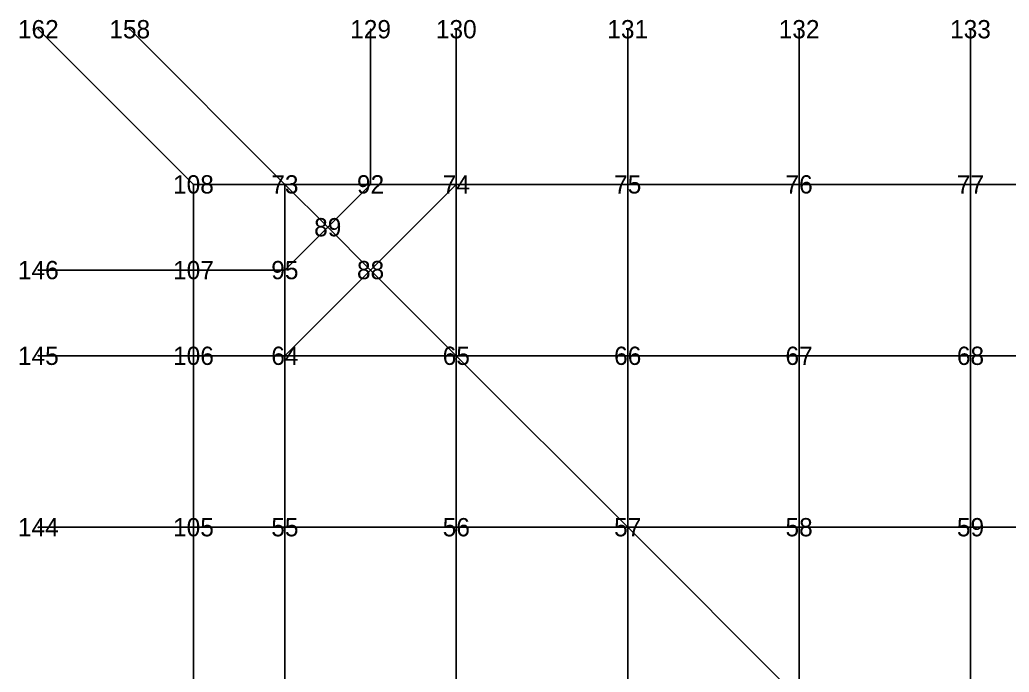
# Model space of a CAD drawing. Header units: metres. Extents: x -2.6 to 2.6, y -2.32 to 2.33.
# Drawn here: x -2.6 to 0.106, y 0.541 to 2.325 of the extents above; entities that cross this region are included whole.
import ezdxf
from ezdxf.enums import TextEntityAlignment as Align

# ---------------------------------------------------------------- set-up
doc = ezdxf.new("R2010")
doc.units = ezdxf.units.M

msp = doc.modelspace()

# ---------------------------------------------------------------- linework, layer by layer
at = {"layer": 'ASSE', "color": 253}
for p, q in [((-2.125, 1.875, 0.648265), (-2.549264, 2.299264, -2.00505)), ((-1.875, 1.875, 0.648265), (-2.299264, 2.299264, -2.00505)), ((-1.640625, 1.875, 1.245219), (-1.640625, 2.299264, -1.311402)), ((-1.40625, 1.875, 1.517187), (-1.40625, 2.299264, -1.034162)), ((-0.9375, 1.875, 1.850854), (-0.9375, 2.299264, -0.694682)), ((-0.46875, 1.875, 2.023178), (-0.46875, 2.299264, -0.519701)), ((0, 1.875, 2.077305), (0, 2.299264, -0.464787)), ((-2.125, 1.875, 0.648265), (-1.875, 1.875, 0.648265)), ((-2.125, 1.640625, 1.245219), (-2.125, 1.875, 0.648265)), ((-1.875, 1.875, 0.648265), (-1.640625, 1.875, 1.245219)), ((-1.875, 1.640625, 1.245219), (-1.875, 1.875, 0.648265)), ((-1.757812, 1.757812, 1.257048), (-1.875, 1.875, 0.648265)), ((-1.640625, 1.875, 1.245219), (-1.757812, 1.757812, 1.257048)), ((-1.640625, 1.875, 1.245219), (-1.40625, 1.875, 1.517187)), ((-1.40625, 1.875, 1.517187), (-1.640625, 1.640625, 1.554131)), ((-1.40625, 1.875, 1.517187), (-0.9375, 1.875, 1.850854)), ((-1.40625, 1.40625, 1.967497), (-1.40625, 1.875, 1.517187)), ((-0.9375, 1.875, 1.850854), (-0.46875, 1.875, 2.023178)), ((-0.9375, 1.40625, 2.231555), (-0.9375, 1.875, 1.850854)), ((-0.46875, 1.875, 2.023178), (0, 1.875, 2.077305)), ((-0.46875, 1.40625, 2.375539), (-0.46875, 1.875, 2.023178)), ((0, 1.875, 2.077305), (0.46875, 1.875, 2.023178)), ((0, 1.40625, 2.421588), (0, 1.875, 2.077305)), ((-1.757812, 1.757812, 1.257048), (-1.875, 1.640625, 1.245219)), ((-1.640625, 1.640625, 1.554131), (-1.757812, 1.757812, 1.257048)), ((-2.125, 1.640625, 1.245219), (-2.549264, 1.640625, 1.245219)), ((-2.125, 1.640625, 1.245219), (-1.875, 1.640625, 1.245219)), ((-2.125, 1.40625, 1.517187), (-2.125, 1.640625, 1.245219)), ((-1.875, 1.40625, 1.517187), (-1.875, 1.640625, 1.245219)), ((-1.640625, 1.640625, 1.554131), (-1.875, 1.40625, 1.517187)), ((-1.40625, 1.40625, 1.967497), (-1.640625, 1.640625, 1.554131)), ((-2.125, 1.40625, 1.517187), (-2.549264, 1.40625, 1.517187)), ((-2.125, 1.40625, 1.517187), (-1.875, 1.40625, 1.517187)), ((-2.125, 0.9375, 1.850854), (-2.125, 1.40625, 1.517187)), ((-1.875, 1.40625, 1.517187), (-1.40625, 1.40625, 1.967497)), ((-1.875, 0.9375, 1.850854), (-1.875, 1.40625, 1.517187)), ((-1.40625, 1.40625, 1.967497), (-0.9375, 1.40625, 2.231555)), ((-1.40625, 0.9375, 2.231555), (-1.40625, 1.40625, 1.967497)), ((-0.9375, 0.9375, 2.466761), (-1.40625, 1.40625, 1.967497)), ((-0.9375, 1.40625, 2.231555), (-0.46875, 1.40625, 2.375539)), ((-0.9375, 0.9375, 2.466761), (-0.9375, 1.40625, 2.231555)), ((-0.46875, 1.40625, 2.375539), (0, 1.40625, 2.421588)), ((-0.46875, 0.9375, 2.597487), (-0.46875, 1.40625, 2.375539)), ((0, 1.40625, 2.421588), (0.46875, 1.40625, 2.375539)), ((0, 0.9375, 2.639601), (0, 1.40625, 2.421588)), ((-2.125, 0.9375, 1.850854), (-2.549264, 0.9375, 1.850854)), ((-2.125, 0.9375, 1.850854), (-1.875, 0.9375, 1.850854)), ((-2.125, 0.46875, 2.023178), (-2.125, 0.9375, 1.850854)), ((-1.875, 0.9375, 1.850854), (-1.40625, 0.9375, 2.231555)), ((-1.875, 0.46875, 2.023178), (-1.875, 0.9375, 1.850854)), ((-1.40625, 0.9375, 2.231555), (-0.9375, 0.9375, 2.466761)), ((-1.40625, 0.46875, 2.375539), (-1.40625, 0.9375, 2.231555)), ((-0.9375, 0.9375, 2.466761), (-0.46875, 0.9375, 2.597487)), ((-0.9375, 0.46875, 2.597487), (-0.9375, 0.9375, 2.466761)), ((-0.46875, 0.46875, 2.721847), (-0.9375, 0.9375, 2.466761)), ((-0.46875, 0.9375, 2.597487), (0, 0.9375, 2.639601)), ((-0.46875, 0.46875, 2.721847), (-0.46875, 0.9375, 2.597487)), ((0, 0.9375, 2.639601), (0.46875, 0.9375, 2.597487)), ((0, 0.46875, 2.762041), (0, 0.9375, 2.639601))]:
    msp.add_line(p, q, dxfattribs=at)
at = {"layer": 'ESTRADOSSO'}
for p, q in [((-2.125, 1.875, 1.29653), (-2.549264, 2.299264, 0.989901)), ((-1.875, 1.875, 1.29653), (-2.299264, 2.299264, 0.989901)), ((-1.640625, 1.875, 1.582708), (-1.640625, 2.299264, 1.469466)), ((-1.40625, 1.875, 1.794178), (-1.40625, 2.299264, 1.69148)), ((-0.9375, 1.875, 2.07791), (-0.9375, 2.299264, 1.986838)), ((-0.46875, 1.875, 2.230894), (-0.46875, 2.299264, 2.145137)), ((0, 1.875, 2.279609), (0, 2.299264, 2.195425)), ((-2.125, 1.875, 1.29653), (-1.875, 1.875, 1.29653)), ((-2.125, 1.640625, 1.582708), (-2.125, 1.875, 1.29653)), ((-1.875, 1.875, 1.29653), (-1.640625, 1.875, 1.582708)), ((-1.875, 1.640625, 1.582708), (-1.875, 1.875, 1.29653)), ((-1.757812, 1.757812, 1.591361), (-1.875, 1.875, 1.29653)), ((-1.640625, 1.875, 1.582708), (-1.757812, 1.757812, 1.591361)), ((-1.640625, 1.875, 1.582708), (-1.40625, 1.875, 1.794178)), ((-1.40625, 1.875, 1.794178), (-1.640625, 1.640625, 1.824538)), ((-1.40625, 1.875, 1.794178), (-0.9375, 1.875, 2.07791)), ((-1.40625, 1.40625, 2.181092), (-1.40625, 1.875, 1.794178)), ((-0.9375, 1.875, 2.07791), (-0.46875, 1.875, 2.230894)), ((-0.9375, 1.40625, 2.419875), (-0.9375, 1.875, 2.07791)), ((-0.46875, 1.875, 2.230894), (0, 1.875, 2.279609)), ((-0.46875, 1.40625, 2.552445), (-0.46875, 1.875, 2.230894)), ((0, 1.875, 2.279609), (0.46875, 1.875, 2.230894)), ((0, 1.40625, 2.59513), (0, 1.875, 2.279609)), ((-1.757812, 1.757812, 1.591361), (-1.875, 1.640625, 1.582708)), ((-1.640625, 1.640625, 1.824538), (-1.757812, 1.757812, 1.591361)), ((-2.125, 1.640625, 1.582708), (-2.549264, 1.640625, 1.582708)), ((-2.125, 1.640625, 1.582708), (-1.875, 1.640625, 1.582708)), ((-2.125, 1.40625, 1.794178), (-2.125, 1.640625, 1.582708)), ((-1.875, 1.40625, 1.794178), (-1.875, 1.640625, 1.582708)), ((-1.640625, 1.640625, 1.824538), (-1.875, 1.40625, 1.794178)), ((-1.40625, 1.40625, 2.181092), (-1.640625, 1.640625, 1.824538)), ((-2.125, 1.40625, 1.794178), (-2.549264, 1.40625, 1.794178)), ((-2.125, 1.40625, 1.794178), (-1.875, 1.40625, 1.794178)), ((-2.125, 0.9375, 2.07791), (-2.125, 1.40625, 1.794178)), ((-1.875, 1.40625, 1.794178), (-1.40625, 1.40625, 2.181092)), ((-1.875, 0.9375, 2.07791), (-1.875, 1.40625, 1.794178)), ((-1.40625, 1.40625, 2.181092), (-0.9375, 1.40625, 2.419875)), ((-1.40625, 0.9375, 2.419875), (-1.40625, 1.40625, 2.181092)), ((-0.9375, 0.9375, 2.637125), (-1.40625, 1.40625, 2.181092)), ((-0.9375, 1.40625, 2.419875), (-0.46875, 1.40625, 2.552445)), ((-0.9375, 0.9375, 2.637125), (-0.9375, 1.40625, 2.419875)), ((-0.46875, 1.40625, 2.552445), (0, 1.40625, 2.59513)), ((-0.46875, 0.9375, 2.759277), (-0.46875, 1.40625, 2.552445)), ((0, 1.40625, 2.59513), (0.46875, 1.40625, 2.552445)), ((0, 0.9375, 2.798809), (0, 1.40625, 2.59513)), ((-2.125, 0.9375, 2.07791), (-2.549264, 0.9375, 2.07791)), ((-2.125, 0.9375, 2.07791), (-1.875, 0.9375, 2.07791)), ((-2.125, 0.46875, 2.230894), (-2.125, 0.9375, 2.07791)), ((-1.875, 0.9375, 2.07791), (-1.40625, 0.9375, 2.419875)), ((-1.875, 0.46875, 2.230894), (-1.875, 0.9375, 2.07791)), ((-1.40625, 0.9375, 2.419875), (-0.9375, 0.9375, 2.637125)), ((-1.40625, 0.46875, 2.552445), (-1.40625, 0.9375, 2.419875)), ((-0.9375, 0.9375, 2.637125), (-0.46875, 0.9375, 2.759277)), ((-0.9375, 0.46875, 2.759277), (-0.9375, 0.9375, 2.637125)), ((-0.46875, 0.46875, 2.876245), (-0.9375, 0.9375, 2.637125)), ((-0.46875, 0.9375, 2.759277), (0, 0.9375, 2.798809)), ((-0.46875, 0.46875, 2.876245), (-0.46875, 0.9375, 2.759277)), ((0, 0.9375, 2.798809), (0.46875, 0.9375, 2.759277)), ((0, 0.46875, 2.914192), (0, 0.9375, 2.798809))]:
    msp.add_line(p, q, dxfattribs=at)
at = {"layer": 'EXTERNAL_NODES'}
for p in [(-2.549264, 2.299264, -5), (-2.299264, 2.299264, -5), (-1.640625, 2.299264, -4.09227), (-1.40625, 2.299264, -3.759804), (-0.9375, 2.299264, -3.376202), (-0.46875, 2.299264, -3.184539), (0, 2.299264, -3.125), (-2.549264, 1.640625, 0.90773), (-2.549264, 1.40625, 1.240196), (-2.549264, 0.9375, 1.623798)]:
    msp.add_point(p, dxfattribs=at)
at = {"layer": 'fz', "color": 6}
for p, q in [((-2.549264, 2.299264, 0.989901), (-2.549264, 2.299264, 0.989901)), ((-2.299264, 2.299264, 0.989901), (-2.299264, 2.299264, 0.989901)), ((-1.640625, 2.299264, 1.469466), (-1.640625, 2.299264, 1.469466)), ((-1.40625, 2.299264, 1.69148), (-1.40625, 2.299264, 1.69148)), ((-0.9375, 2.299264, 1.986838), (-0.9375, 2.299264, 1.986838)), ((-0.46875, 2.299264, 2.145137), (-0.46875, 2.299264, 2.145137)), ((0, 2.299264, 2.195425), (0, 2.299264, 2.195425)), ((-2.125, 1.875, 1.29653), (-2.125, 1.875, 1.50233)), ((-1.875, 1.875, 1.29653), (-1.875, 1.875, 1.62443)), ((-1.640625, 1.875, 1.582708), (-1.640625, 1.875, 1.757608)), ((-1.40625, 1.875, 1.794178), (-1.40625, 1.875, 2.380678)), ((-0.9375, 1.875, 2.07791), (-0.9375, 1.875, 2.96381)), ((-0.46875, 1.875, 2.230894), (-0.46875, 1.875, 3.030994)), ((0, 1.875, 2.279609), (0, 1.875, 3.053609)), ((-1.757812, 1.757812, 1.591361), (-1.757812, 1.757812, 1.941461)), ((-2.549264, 1.640625, 1.582708), (-2.549264, 1.640625, 1.582708)), ((-2.125, 1.640625, 1.582708), (-2.125, 1.640625, 1.952908)), ((-1.875, 1.640625, 1.582708), (-1.875, 1.640625, 2.127808)), ((-1.640625, 1.640625, 1.824538), (-1.640625, 1.640625, 2.406838)), ((-2.549264, 1.40625, 1.794178), (-2.549264, 1.40625, 1.794178)), ((-2.125, 1.40625, 1.794178), (-2.125, 1.40625, 2.241178)), ((-1.875, 1.40625, 1.794178), (-1.875, 1.40625, 3.181978)), ((-1.40625, 1.40625, 2.181092), (-1.40625, 1.40625, 3.866792)), ((-0.9375, 1.40625, 2.419875), (-0.9375, 1.40625, 4.029375)), ((-0.46875, 1.40625, 2.552445), (-0.46875, 1.40625, 4.004445)), ((0, 1.40625, 2.59513), (0, 1.40625, 3.99883)), ((-2.549264, 0.9375, 2.07791), (-2.549264, 0.9375, 2.07791)), ((-2.125, 0.9375, 2.07791), (-2.125, 0.9375, 2.60681)), ((-1.875, 0.9375, 2.07791), (-1.875, 0.9375, 3.49241)), ((-1.40625, 0.9375, 2.419875), (-1.40625, 0.9375, 4.029375)), ((-0.9375, 0.9375, 2.637125), (-0.9375, 0.9375, 3.991025)), ((-0.46875, 0.9375, 2.759277), (-0.46875, 0.9375, 3.976077)), ((0, 0.9375, 2.798809), (0, 0.9375, 3.972409))]:
    msp.add_line(p, q, dxfattribs=at)
at = {"layer": 'INTERNAL_NODES'}
for p in [(-2.125, 1.875), (-1.875, 1.875), (-1.640625, 1.875, 0.90773), (-1.40625, 1.875, 1.240196), (-0.9375, 1.875, 1.623798), (-0.46875, 1.875, 1.815461), (0, 1.875, 1.875), (-1.757812, 1.757812, 0.922735), (-2.125, 1.640625, 0.90773), (-1.875, 1.640625, 0.90773), (-1.640625, 1.640625, 1.283725), (-2.125, 1.40625, 1.240196), (-1.875, 1.40625, 1.240196), (-1.40625, 1.40625, 1.753902), (-0.9375, 1.40625, 2.043234), (-0.46875, 1.40625, 2.198632), (0, 1.40625, 2.248046), (-2.125, 0.9375, 1.623798), (-1.875, 0.9375, 1.623798), (-1.40625, 0.9375, 2.043234), (-0.9375, 0.9375, 2.296397), (-0.46875, 0.9375, 2.435696), (0, 0.9375, 2.480392)]:
    msp.add_point(p, dxfattribs=at)
at = {"layer": 'INTRADOSSO'}
for p, q in [((-2.125, 1.875), (-2.549264, 2.299264, -5)), ((-1.875, 1.875), (-2.299264, 2.299264, -5)), ((-1.640625, 1.875, 0.90773), (-1.640625, 2.299264, -4.09227)), ((-1.40625, 1.875, 1.240196), (-1.40625, 2.299264, -3.759804)), ((-0.9375, 1.875, 1.623798), (-0.9375, 2.299264, -3.376202)), ((-0.46875, 1.875, 1.815461), (-0.46875, 2.299264, -3.184539)), ((0, 1.875, 1.875), (0, 2.299264, -3.125)), ((-2.125, 1.875), (-1.875, 1.875)), ((-2.125, 1.640625, 0.90773), (-2.125, 1.875)), ((-1.875, 1.875), (-1.640625, 1.875, 0.90773)), ((-1.875, 1.640625, 0.90773), (-1.875, 1.875)), ((-1.757812, 1.757812, 0.922735), (-1.875, 1.875)), ((-1.640625, 1.875, 0.90773), (-1.757812, 1.757812, 0.922735)), ((-1.640625, 1.875, 0.90773), (-1.40625, 1.875, 1.240196)), ((-1.40625, 1.875, 1.240196), (-1.640625, 1.640625, 1.283725)), ((-1.40625, 1.875, 1.240196), (-0.9375, 1.875, 1.623798)), ((-1.40625, 1.40625, 1.753902), (-1.40625, 1.875, 1.240196)), ((-0.9375, 1.875, 1.623798), (-0.46875, 1.875, 1.815461)), ((-0.9375, 1.40625, 2.043234), (-0.9375, 1.875, 1.623798)), ((-0.46875, 1.875, 1.815461), (0, 1.875, 1.875)), ((-0.46875, 1.40625, 2.198632), (-0.46875, 1.875, 1.815461)), ((0, 1.875, 1.875), (0.46875, 1.875, 1.815461)), ((0, 1.40625, 2.248046), (0, 1.875, 1.875)), ((-1.757812, 1.757812, 0.922735), (-1.875, 1.640625, 0.90773)), ((-1.640625, 1.640625, 1.283725), (-1.757812, 1.757812, 0.922735)), ((-2.125, 1.640625, 0.90773), (-2.549264, 1.640625, 0.90773)), ((-2.125, 1.640625, 0.90773), (-1.875, 1.640625, 0.90773)), ((-2.125, 1.40625, 1.240196), (-2.125, 1.640625, 0.90773)), ((-1.875, 1.40625, 1.240196), (-1.875, 1.640625, 0.90773)), ((-1.640625, 1.640625, 1.283725), (-1.875, 1.40625, 1.240196)), ((-1.40625, 1.40625, 1.753902), (-1.640625, 1.640625, 1.283725)), ((-2.125, 1.40625, 1.240196), (-2.549264, 1.40625, 1.240196)), ((-2.125, 1.40625, 1.240196), (-1.875, 1.40625, 1.240196)), ((-2.125, 0.9375, 1.623798), (-2.125, 1.40625, 1.240196)), ((-1.875, 1.40625, 1.240196), (-1.40625, 1.40625, 1.753902)), ((-1.875, 0.9375, 1.623798), (-1.875, 1.40625, 1.240196)), ((-1.40625, 1.40625, 1.753902), (-0.9375, 1.40625, 2.043234)), ((-1.40625, 0.9375, 2.043234), (-1.40625, 1.40625, 1.753902)), ((-0.9375, 0.9375, 2.296397), (-1.40625, 1.40625, 1.753902)), ((-0.9375, 1.40625, 2.043234), (-0.46875, 1.40625, 2.198632)), ((-0.9375, 0.9375, 2.296397), (-0.9375, 1.40625, 2.043234)), ((-0.46875, 1.40625, 2.198632), (0, 1.40625, 2.248046)), ((-0.46875, 0.9375, 2.435696), (-0.46875, 1.40625, 2.198632)), ((0, 1.40625, 2.248046), (0.46875, 1.40625, 2.198632)), ((0, 0.9375, 2.480392), (0, 1.40625, 2.248046)), ((-2.125, 0.9375, 1.623798), (-2.549264, 0.9375, 1.623798)), ((-2.125, 0.9375, 1.623798), (-1.875, 0.9375, 1.623798)), ((-2.125, 0.46875, 1.815461), (-2.125, 0.9375, 1.623798)), ((-1.875, 0.9375, 1.623798), (-1.40625, 0.9375, 2.043234)), ((-1.875, 0.46875, 1.815461), (-1.875, 0.9375, 1.623798)), ((-1.40625, 0.9375, 2.043234), (-0.9375, 0.9375, 2.296397)), ((-1.40625, 0.46875, 2.198632), (-1.40625, 0.9375, 2.043234)), ((-0.9375, 0.9375, 2.296397), (-0.46875, 0.9375, 2.435696)), ((-0.9375, 0.46875, 2.435696), (-0.9375, 0.9375, 2.296397)), ((-0.46875, 0.46875, 2.567449), (-0.9375, 0.9375, 2.296397)), ((-0.46875, 0.9375, 2.435696), (0, 0.9375, 2.480392)), ((-0.46875, 0.46875, 2.567449), (-0.46875, 0.9375, 2.435696)), ((0, 0.9375, 2.480392), (0.46875, 0.9375, 2.435696)), ((0, 0.46875, 2.60989), (0, 0.9375, 2.480392))]:
    msp.add_line(p, q, dxfattribs=at)
at = {"layer": 'MAXSPINTA', "color": 121, "ltscale": 50.46425}
msp.add_line((-2.125, 1.875, 0.885965), (-2.549264, 2.299264, -0.640666), dxfattribs=at)
at = {"layer": 'MAXSPINTA', "color": 141, "ltscale": 55.293795}
msp.add_line((-1.875, 1.875, 1.29653), (-2.299264, 2.299264, 0.592396), dxfattribs=at)
at = {"layer": 'MAXSPINTA', "color": 41, "ltscale": 12.476604}
msp.add_line((-1.640625, 1.875, 1.540344), (-1.640625, 2.299264, 1.469466), dxfattribs=at)
at = {"layer": 'MAXSPINTA', "color": 41, "ltscale": 14.543032}
msp.add_line((-1.40625, 1.875, 1.730638), (-1.40625, 2.299264, 1.69148), dxfattribs=at)
at = {"layer": 'MAXSPINTA', "color": 41, "ltscale": 12.31671}
msp.add_line((-0.9375, 1.875, 2.004495), (-0.9375, 2.299264, 1.986838), dxfattribs=at)
at = {"layer": 'MAXSPINTA', "color": 41, "ltscale": 12.319794}
msp.add_line((-0.46875, 1.875, 2.165189), (-0.46875, 2.299264, 2.145137), dxfattribs=at)
at = {"layer": 'MAXSPINTA', "color": 41, "ltscale": 12.323781}
msp.add_line((0, 1.875, 2.218203), (0, 2.299264, 2.195425), dxfattribs=at)
at = {"layer": 'MAXSPINTA', "color": 81, "ltscale": 25.096945}
msp.add_line((-2.125, 1.875, 0.885965), (-1.875, 1.875, 1.29653), dxfattribs=at)
at = {"layer": 'MAXSPINTA', "color": 81, "ltscale": 28.065309}
msp.add_line((-2.125, 1.640625, 1.332095), (-2.125, 1.875, 0.885965), dxfattribs=at)
at = {"layer": 'MAXSPINTA', "color": 101, "ltscale": 36.591768}
msp.add_line((-1.875, 1.875, 1.29653), (-1.640625, 1.875, 1.540344), dxfattribs=at)
at = {"layer": 'MAXSPINTA', "color": 61, "ltscale": 17.039914}
msp.add_line((-1.875, 1.640625, 1.521008), (-1.875, 1.875, 1.29653), dxfattribs=at)
at = {"layer": 'MAXSPINTA', "color": 81, "ltscale": 30.486576}
msp.add_line((-1.757812, 1.757812, 1.514367), (-1.875, 1.875, 1.29653), dxfattribs=at)
at = {"layer": 'MAXSPINTA', "color": 61, "ltscale": 17.615808}
msp.add_line((-1.640625, 1.875, 1.540344), (-1.757812, 1.757812, 1.514367), dxfattribs=at)
at = {"layer": 'MAXSPINTA', "color": 121, "ltscale": 48.515901}
msp.add_line((-1.640625, 1.875, 1.540344), (-1.40625, 1.875, 1.730638), dxfattribs=at)
at = {"layer": 'MAXSPINTA', "color": 21, "ltscale": 3.098466}
msp.add_line((-1.40625, 1.875, 1.730638), (-1.640625, 1.640625, 1.690972), dxfattribs=at)
at = {"layer": 'MAXSPINTA', "color": 121, "ltscale": 46.140873}
msp.add_line((-1.40625, 1.875, 1.730638), (-0.9375, 1.875, 2.004495), dxfattribs=at)
at = {"layer": 'MAXSPINTA', "color": 41, "ltscale": 14.184781}
msp.add_line((-1.40625, 1.40625, 1.999359), (-1.40625, 1.875, 1.730638), dxfattribs=at)
at = {"layer": 'MAXSPINTA', "color": 101, "ltscale": 42.115986}
msp.add_line((-0.9375, 1.875, 2.004495), (-0.46875, 1.875, 2.165189), dxfattribs=at)
at = {"layer": 'MAXSPINTA', "color": 41, "ltscale": 14.24606}
msp.add_line((-0.9375, 1.40625, 2.277879), (-0.9375, 1.875, 2.004495), dxfattribs=at)
at = {"layer": 'MAXSPINTA', "color": 101, "ltscale": 40.093965}
msp.add_line((-0.46875, 1.875, 2.165189), (0, 1.875, 2.218203), dxfattribs=at)
at = {"layer": 'MAXSPINTA', "color": 41, "ltscale": 14.190659}
msp.add_line((-0.46875, 1.40625, 2.43436), (-0.46875, 1.875, 2.165189), dxfattribs=at)
at = {"layer": 'MAXSPINTA', "color": 101, "ltscale": 40.086973}
msp.add_line((0, 1.875, 2.218203), (0.46875, 1.875, 2.165926), dxfattribs=at)
at = {"layer": 'MAXSPINTA', "color": 41, "ltscale": 14.172325}
msp.add_line((0, 1.40625, 2.485969), (0, 1.875, 2.218203), dxfattribs=at)
at = {"layer": 'MAXSPINTA', "color": 61, "ltscale": 17.417285}
msp.add_line((-1.757812, 1.757812, 1.514367), (-1.875, 1.640625, 1.521008), dxfattribs=at)
at = {"layer": 'MAXSPINTA', "color": 81, "ltscale": 26.975617}
msp.add_line((-1.640625, 1.640625, 1.690972), (-1.757812, 1.757812, 1.514367), dxfattribs=at)
at = {"layer": 'MAXSPINTA', "color": 41, "ltscale": 12.306057}
msp.add_line((-2.125, 1.640625, 1.332095), (-2.549264, 1.640625, 1.332095), dxfattribs=at)
at = {"layer": 'MAXSPINTA', "color": 41, "ltscale": 15.424399}
msp.add_line((-2.125, 1.640625, 1.332095), (-1.875, 1.640625, 1.521008), dxfattribs=at)
at = {"layer": 'MAXSPINTA', "color": 61, "ltscale": 19.37035}
msp.add_line((-2.125, 1.40625, 1.589091), (-2.125, 1.640625, 1.332095), dxfattribs=at)
at = {"layer": 'MAXSPINTA', "color": 81, "ltscale": 31.692055}
msp.add_line((-1.875, 1.40625, 1.711139), (-1.875, 1.640625, 1.521008), dxfattribs=at)
at = {"layer": 'MAXSPINTA', "color": 21, "ltscale": 3.082203}
msp.add_line((-1.640625, 1.640625, 1.690972), (-1.875, 1.40625, 1.711139), dxfattribs=at)
at = {"layer": 'MAXSPINTA', "color": 81, "ltscale": 25.213196}
msp.add_line((-1.40625, 1.40625, 1.999359), (-1.640625, 1.640625, 1.690972), dxfattribs=at)
at = {"layer": 'MAXSPINTA', "color": 41, "ltscale": 8.328453}
msp.add_line((-2.125, 1.40625, 1.589091), (-2.549264, 1.40625, 1.589091), dxfattribs=at)
at = {"layer": 'MAXSPINTA', "color": 41, "ltscale": 9.267934}
msp.add_line((-2.125, 1.40625, 1.589091), (-1.875, 1.40625, 1.711139), dxfattribs=at)
at = {"layer": 'MAXSPINTA', "color": 61, "ltscale": 15.717614}
msp.add_line((-2.125, 0.9375, 1.903555), (-2.125, 1.40625, 1.589091), dxfattribs=at)
at = {"layer": 'MAXSPINTA', "color": 41, "ltscale": 7.223103}
msp.add_line((-1.875, 1.40625, 1.711139), (-1.40625, 1.40625, 1.999359), dxfattribs=at)
at = {"layer": 'MAXSPINTA', "color": 81, "ltscale": 31.104831}
msp.add_line((-1.875, 0.9375, 1.987789), (-1.875, 1.40625, 1.711139), dxfattribs=at)
at = {"layer": 'MAXSPINTA', "color": 41, "ltscale": 7.157355}
msp.add_line((-1.40625, 1.40625, 1.999359), (-0.9375, 1.40625, 2.277879), dxfattribs=at)
at = {"layer": 'MAXSPINTA', "color": 41, "ltscale": 14.339519}
msp.add_line((-1.40625, 0.9375, 2.279734), (-1.40625, 1.40625, 1.999359), dxfattribs=at)
at = {"layer": 'MAXSPINTA', "color": 61, "ltscale": 21.683347}
msp.add_line((-0.9375, 0.9375, 2.407926), (-1.40625, 1.40625, 1.999359), dxfattribs=at)
at = {"layer": 'MAXSPINTA', "color": 41, "ltscale": 6.486931}
msp.add_line((-0.9375, 1.40625, 2.277879), (-0.46875, 1.40625, 2.43436), dxfattribs=at)
at = {"layer": 'MAXSPINTA', "color": 41, "ltscale": 12.770871}
msp.add_line((-0.9375, 0.9375, 2.407926), (-0.9375, 1.40625, 2.277879), dxfattribs=at)
at = {"layer": 'MAXSPINTA', "color": 21, "ltscale": 6.190315}
msp.add_line((-0.46875, 1.40625, 2.43436), (0, 1.40625, 2.485969), dxfattribs=at)
at = {"layer": 'MAXSPINTA', "color": 41, "ltscale": 12.822701}
msp.add_line((-0.46875, 0.9375, 2.571607), (-0.46875, 1.40625, 2.43436), dxfattribs=at)
at = {"layer": 'MAXSPINTA', "color": 21, "ltscale": 6.189244}
msp.add_line((0, 1.40625, 2.485969), (0.46875, 1.40625, 2.435111), dxfattribs=at)
at = {"layer": 'MAXSPINTA', "color": 41, "ltscale": 12.849014}
msp.add_line((0, 0.9375, 2.626742), (0, 1.40625, 2.485969), dxfattribs=at)
at = {"layer": 'MAXSPINTA', "color": 21, "ltscale": 6.153029}
msp.add_line((-2.125, 0.9375, 1.903555), (-2.549264, 0.9375, 1.903555), dxfattribs=at)
at = {"layer": 'MAXSPINTA', "color": 41, "ltscale": 6.492908}
msp.add_line((-2.125, 0.9375, 1.903555), (-1.875, 0.9375, 1.987789), dxfattribs=at)
at = {"layer": 'MAXSPINTA', "color": 41, "ltscale": 13.949101}
msp.add_line((-2.125, 0.46875, 2.080252), (-2.125, 0.9375, 1.903555), dxfattribs=at)
at = {"layer": 'MAXSPINTA', "color": 41, "ltscale": 7.248828}
msp.add_line((-1.875, 0.9375, 1.987789), (-1.40625, 0.9375, 2.279734), dxfattribs=at)
at = {"layer": 'MAXSPINTA', "color": 81, "ltscale": 28.367588}
msp.add_line((-1.875, 0.46875, 2.151152), (-1.875, 0.9375, 1.987789), dxfattribs=at)
at = {"layer": 'MAXSPINTA', "color": 21, "ltscale": 6.378971}
msp.add_line((-1.40625, 0.9375, 2.279734), (-0.9375, 0.9375, 2.407926), dxfattribs=at)
at = {"layer": 'MAXSPINTA', "color": 41, "ltscale": 12.985545}
msp.add_line((-1.40625, 0.46875, 2.437628), (-1.40625, 0.9375, 2.279734), dxfattribs=at)
at = {"layer": 'MAXSPINTA', "color": 41, "ltscale": 6.517366}
msp.add_line((-0.9375, 0.9375, 2.407926), (-0.46875, 0.9375, 2.571607), dxfattribs=at)
at = {"layer": 'MAXSPINTA', "color": 41, "ltscale": 13.010568}
msp.add_line((-0.9375, 0.46875, 2.568794), (-0.9375, 0.9375, 2.407926), dxfattribs=at)
at = {"layer": 'MAXSPINTA', "color": 61, "ltscale": 19.286566}
msp.add_line((-0.46875, 0.46875, 2.608631), (-0.9375, 0.9375, 2.407926), dxfattribs=at)
at = {"layer": 'MAXSPINTA', "color": 21, "ltscale": 6.195444}
msp.add_line((-0.46875, 0.9375, 2.571607), (0, 0.9375, 2.626742), dxfattribs=at)
at = {"layer": 'MAXSPINTA', "color": 41, "ltscale": 12.344383}
msp.add_line((-0.46875, 0.46875, 2.608631), (-0.46875, 0.9375, 2.571607), dxfattribs=at)
at = {"layer": 'MAXSPINTA', "color": 21, "ltscale": 6.194665}
msp.add_line((0, 0.9375, 2.626742), (0.46875, 0.9375, 2.572118), dxfattribs=at)
at = {"layer": 'MAXSPINTA', "color": 41, "ltscale": 12.366821}
msp.add_line((0, 0.46875, 2.673381), (0, 0.9375, 2.626742), dxfattribs=at)
at = {"layer": 'MEDIONETWORK', "color": 81, "ltscale": 24.915358}
msp.add_line((-2.125, 1.875, 0.744619), (-2.549264, 2.299264, -0.146241), dxfattribs=at)
at = {"layer": 'MEDIONETWORK', "color": 201, "ltscale": 83.00664}
msp.add_line((-1.875, 1.875, 0.831029), (-2.299264, 2.299264, -0.91033), dxfattribs=at)
at = {"layer": 'MEDIONETWORK', "color": 41, "ltscale": 10.424772}
msp.add_line((-1.640625, 1.875, 1.252198), (-1.640625, 2.299264, 1.469466), dxfattribs=at)
at = {"layer": 'MEDIONETWORK', "color": 41, "ltscale": 11.675337}
msp.add_line((-1.40625, 1.875, 1.530869), (-1.40625, 2.299264, 1.69148), dxfattribs=at)
at = {"layer": 'MEDIONETWORK', "color": 41, "ltscale": 9.346458}
msp.add_line((-0.9375, 1.875, 1.869417), (-0.9375, 2.299264, 1.920733), dxfattribs=at)
at = {"layer": 'MEDIONETWORK', "color": 41, "ltscale": 9.365325}
msp.add_line((-0.46875, 1.875, 2.034325), (-0.46875, 2.299264, 1.976261), dxfattribs=at)
at = {"layer": 'MEDIONETWORK', "color": 41, "ltscale": 11.528537}
msp.add_line((0, 1.875, 2.062212), (0, 2.299264, 1.749378), dxfattribs=at)
at = {"layer": 'MEDIONETWORK', "color": 41, "ltscale": 10.412989}
msp.add_line((-2.125, 1.875, 0.744619), (-1.875, 1.875, 0.831029), dxfattribs=at)
at = {"layer": 'MEDIONETWORK', "color": 61, "ltscale": 19.278954}
msp.add_line((-2.125, 1.640625, 1.139408), (-2.125, 1.875, 0.744619), dxfattribs=at)
at = {"layer": 'MEDIONETWORK', "color": 101, "ltscale": 39.321161}
msp.add_line((-1.875, 1.875, 0.831029), (-1.640625, 1.875, 1.252198), dxfattribs=at)
at = {"layer": 'MEDIONETWORK', "color": 61, "ltscale": 18.571567}
msp.add_line((-1.875, 1.640625, 1.237384), (-1.875, 1.875, 0.831029), dxfattribs=at)
at = {"layer": 'MEDIONETWORK', "color": 81, "ltscale": 33.380778}
msp.add_line((-1.757812, 1.757812, 1.192306), (-1.875, 1.875, 0.831029), dxfattribs=at)
at = {"layer": 'MEDIONETWORK', "color": 41, "ltscale": 13.95279}
msp.add_line((-1.640625, 1.875, 1.252198), (-1.757812, 1.757812, 1.192306), dxfattribs=at)
at = {"layer": 'MEDIONETWORK', "color": 121, "ltscale": 44.121528}
msp.add_line((-1.640625, 1.875, 1.252198), (-1.40625, 1.875, 1.530869), dxfattribs=at)
at = {"layer": 'MEDIONETWORK', "color": 21, "ltscale": 2.403985}
msp.add_line((-1.40625, 1.875, 1.530869), (-1.640625, 1.640625, 1.440715), dxfattribs=at)
at = {"layer": 'MEDIONETWORK', "color": 101, "ltscale": 37.055044}
msp.add_line((-1.40625, 1.875, 1.530869), (-0.9375, 1.875, 1.869417), dxfattribs=at)
at = {"layer": 'MEDIONETWORK', "color": 41, "ltscale": 11.394479}
msp.add_line((-1.40625, 1.40625, 1.864968), (-1.40625, 1.875, 1.530869), dxfattribs=at)
at = {"layer": 'MEDIONETWORK', "color": 81, "ltscale": 31.844264}
msp.add_line((-0.9375, 1.875, 1.869417), (-0.46875, 1.875, 2.034325), dxfattribs=at)
at = {"layer": 'MEDIONETWORK', "color": 41, "ltscale": 11.654726}
msp.add_line((-0.9375, 1.40625, 2.225691), (-0.9375, 1.875, 1.869417), dxfattribs=at)
at = {"layer": 'MEDIONETWORK', "color": 81, "ltscale": 30.092668}
msp.add_line((-0.46875, 1.875, 2.034325), (0, 1.875, 2.062212), dxfattribs=at)
at = {"layer": 'MEDIONETWORK', "color": 41, "ltscale": 11.858169}
msp.add_line((-0.46875, 1.40625, 2.407338), (-0.46875, 1.875, 2.034325), dxfattribs=at)
at = {"layer": 'MEDIONETWORK', "color": 81, "ltscale": 30.091785}
msp.add_line((0, 1.875, 2.062212), (0.46875, 1.875, 2.034558), dxfattribs=at)
at = {"layer": 'MEDIONETWORK', "color": 41, "ltscale": 12.135357}
msp.add_line((0, 1.40625, 2.457322), (0, 1.875, 2.062212), dxfattribs=at)
at = {"layer": 'MEDIONETWORK', "color": 41, "ltscale": 13.598963}
msp.add_line((-1.757812, 1.757812, 1.192306), (-1.875, 1.640625, 1.237384), dxfattribs=at)
at = {"layer": 'MEDIONETWORK', "color": 81, "ltscale": 25.078947}
msp.add_line((-1.640625, 1.640625, 1.440715), (-1.757812, 1.757812, 1.192306), dxfattribs=at)
at = {"layer": 'MEDIONETWORK', "color": 41, "ltscale": 9.278832}
msp.add_line((-2.125, 1.640625, 1.139408), (-2.549264, 1.640625, 1.139408), dxfattribs=at)
at = {"layer": 'MEDIONETWORK', "color": 41, "ltscale": 9.965953}
msp.add_line((-2.125, 1.640625, 1.139408), (-1.875, 1.640625, 1.237384), dxfattribs=at)
at = {"layer": 'MEDIONETWORK', "color": 41, "ltscale": 15.294404}
msp.add_line((-2.125, 1.40625, 1.418211), (-2.125, 1.640625, 1.139408), dxfattribs=at)
at = {"layer": 'MEDIONETWORK', "color": 81, "ltscale": 28.383258}
msp.add_line((-1.875, 1.40625, 1.50862), (-1.875, 1.640625, 1.237384), dxfattribs=at)
at = {"layer": 'MEDIONETWORK', "color": 21, "ltscale": 2.367888}
msp.add_line((-1.640625, 1.640625, 1.440715), (-1.875, 1.40625, 1.50862), dxfattribs=at)
at = {"layer": 'MEDIONETWORK', "color": 61, "ltscale": 22.607447}
msp.add_line((-1.40625, 1.40625, 1.864968), (-1.640625, 1.640625, 1.440715), dxfattribs=at)
at = {"layer": 'MEDIONETWORK', "color": 21, "ltscale": 6.279697}
msp.add_line((-2.125, 1.40625, 1.418211), (-2.549264, 1.40625, 1.418211), dxfattribs=at)
at = {"layer": 'MEDIONETWORK', "color": 41, "ltscale": 6.677712}
msp.add_line((-2.125, 1.40625, 1.418211), (-1.875, 1.40625, 1.50862), dxfattribs=at)
at = {"layer": 'MEDIONETWORK', "color": 41, "ltscale": 12.649213}
msp.add_line((-2.125, 0.9375, 1.796686), (-2.125, 1.40625, 1.418211), dxfattribs=at)
at = {"layer": 'MEDIONETWORK', "color": 21, "ltscale": 5.827812}
msp.add_line((-1.875, 1.40625, 1.50862), (-1.40625, 1.40625, 1.864968), dxfattribs=at)
at = {"layer": 'MEDIONETWORK', "color": 81, "ltscale": 25.810467}
msp.add_line((-1.875, 0.9375, 1.881557), (-1.875, 1.40625, 1.50862), dxfattribs=at)
at = {"layer": 'MEDIONETWORK', "color": 21, "ltscale": 5.854217}
msp.add_line((-1.40625, 1.40625, 1.864968), (-0.9375, 1.40625, 2.225691), dxfattribs=at)
at = {"layer": 'MEDIONETWORK', "color": 41, "ltscale": 11.945363}
msp.add_line((-1.40625, 0.9375, 2.245006), (-1.40625, 1.40625, 1.864968), dxfattribs=at)
at = {"layer": 'MEDIONETWORK', "color": 61, "ltscale": 17.892131}
msp.add_line((-0.9375, 0.9375, 2.400473), (-1.40625, 1.40625, 1.864968), dxfattribs=at)
at = {"layer": 'MEDIONETWORK', "color": 21, "ltscale": 4.975665}
msp.add_line((-0.9375, 1.40625, 2.225691), (-0.46875, 1.40625, 2.407338), dxfattribs=at)
at = {"layer": 'MEDIONETWORK', "color": 41, "ltscale": 9.902872}
msp.add_line((-0.9375, 0.9375, 2.400473), (-0.9375, 1.40625, 2.225691), dxfattribs=at)
at = {"layer": 'MEDIONETWORK', "color": 21, "ltscale": 4.665798}
msp.add_line((-0.46875, 1.40625, 2.407338), (0, 1.40625, 2.457322), dxfattribs=at)
at = {"layer": 'MEDIONETWORK', "color": 41, "ltscale": 10.044658}
msp.add_line((-0.46875, 0.9375, 2.601675), (-0.46875, 1.40625, 2.407338), dxfattribs=at)
at = {"layer": 'MEDIONETWORK', "color": 21, "ltscale": 4.66444}
msp.add_line((0, 1.40625, 2.457322), (0.46875, 1.40625, 2.408648), dxfattribs=at)
at = {"layer": 'MEDIONETWORK', "color": 41, "ltscale": 10.151833}
msp.add_line((0, 0.9375, 2.665387), (0, 1.40625, 2.457322), dxfattribs=at)
at = {"layer": 'MEDIONETWORK', "color": 21, "ltscale": 4.639416}
msp.add_line((-2.125, 0.9375, 1.796686), (-2.549264, 0.9375, 1.796686), dxfattribs=at)
at = {"layer": 'MEDIONETWORK', "color": 21, "ltscale": 4.899475}
msp.add_line((-2.125, 0.9375, 1.796686), (-1.875, 0.9375, 1.881557), dxfattribs=at)
at = {"layer": 'MEDIONETWORK', "color": 41, "ltscale": 10.867159}
msp.add_line((-2.125, 0.46875, 2.016174), (-2.125, 0.9375, 1.796686), dxfattribs=at)
at = {"layer": 'MEDIONETWORK', "color": 21, "ltscale": 5.870612}
msp.add_line((-1.875, 0.9375, 1.881557), (-1.40625, 0.9375, 2.245006), dxfattribs=at)
at = {"layer": 'MEDIONETWORK', "color": 61, "ltscale": 22.249593}
msp.add_line((-1.875, 0.46875, 2.098139), (-1.875, 0.9375, 1.881557), dxfattribs=at)
at = {"layer": 'MEDIONETWORK', "color": 21, "ltscale": 4.887928}
msp.add_line((-1.40625, 0.9375, 2.245006), (-0.9375, 0.9375, 2.400473), dxfattribs=at)
at = {"layer": 'MEDIONETWORK', "color": 41, "ltscale": 10.19195}
msp.add_line((-1.40625, 0.46875, 2.458007), (-1.40625, 0.9375, 2.245006), dxfattribs=at)
at = {"layer": 'MEDIONETWORK', "color": 21, "ltscale": 5.04874}
msp.add_line((-0.9375, 0.9375, 2.400473), (-0.46875, 0.9375, 2.601675), dxfattribs=at)
at = {"layer": 'MEDIONETWORK', "color": 41, "ltscale": 10.223195}
msp.add_line((-0.9375, 0.46875, 2.617272), (-0.9375, 0.9375, 2.400473), dxfattribs=at)
at = {"layer": 'MEDIONETWORK', "color": 41, "ltscale": 14.945743}
msp.add_line((-0.46875, 0.46875, 2.659855), (-0.9375, 0.9375, 2.400473), dxfattribs=at)
at = {"layer": 'MEDIONETWORK', "color": 21, "ltscale": 4.682074}
msp.add_line((-0.46875, 0.9375, 2.601675), (0, 0.9375, 2.665387), dxfattribs=at)
at = {"layer": 'MEDIONETWORK', "color": 41, "ltscale": 9.35003}
msp.add_line((-0.46875, 0.46875, 2.659855), (-0.46875, 0.9375, 2.601675), dxfattribs=at)
at = {"layer": 'MEDIONETWORK', "color": 21, "ltscale": 4.680857}
msp.add_line((0, 0.9375, 2.665387), (0.46875, 0.9375, 2.602594), dxfattribs=at)
at = {"layer": 'MEDIONETWORK', "color": 41, "ltscale": 9.392789}
msp.add_line((0, 0.46875, 2.739077), (0, 0.9375, 2.665387), dxfattribs=at)
at = {"layer": 'MINSPINTA', "color": 81, "ltscale": 32.052404}
msp.add_line((-2.125, 1.875, 0.366401), (-2.549264, 2.299264, -1.253539), dxfattribs=at)
at = {"layer": 'MINSPINTA', "color": 101, "ltscale": 42.509696}
msp.add_line((-1.875, 1.875, 0.71765), (-2.299264, 2.299264, -0.297567), dxfattribs=at)
at = {"layer": 'MINSPINTA', "color": 61, "ltscale": 19.348627}
msp.add_line((-1.640625, 1.875, 0.948558), (-1.640625, 2.299264, -0.072901), dxfattribs=at)
at = {"layer": 'MINSPINTA', "color": 41, "ltscale": 8.909629}
msp.add_line((-1.40625, 1.875, 1.240198), (-1.40625, 2.299264, 1.154623), dxfattribs=at)
at = {"layer": 'MINSPINTA', "color": 41, "ltscale": 7.511486}
msp.add_line((-0.9375, 1.875, 1.623798), (-0.9375, 2.299264, 1.557623), dxfattribs=at)
at = {"layer": 'MINSPINTA', "color": 41, "ltscale": 8.453236}
msp.add_line((-0.46875, 1.875, 1.815461), (-0.46875, 2.299264, 1.584138), dxfattribs=at)
at = {"layer": 'MINSPINTA', "color": 41, "ltscale": 8.776309}
msp.add_line((0, 1.875, 1.875), (0, 2.299264, 1.607231), dxfattribs=at)
at = {"layer": 'MINSPINTA', "color": 41, "ltscale": 13.575459}
msp.add_line((-2.125, 1.875, 0.366401), (-1.875, 1.875, 0.71765), dxfattribs=at)
at = {"layer": 'MINSPINTA', "color": 61, "ltscale": 19.931286}
msp.add_line((-2.125, 1.640625, 0.911579), (-2.125, 1.875, 0.366401), dxfattribs=at)
at = {"layer": 'MINSPINTA', "color": 61, "ltscale": 21.469146}
msp.add_line((-1.875, 1.875, 0.71765), (-1.640625, 1.875, 0.948558), dxfattribs=at)
at = {"layer": 'MINSPINTA', "color": 41, "ltscale": 13.812786}
msp.add_line((-1.875, 1.640625, 1.085535), (-1.875, 1.875, 0.71765), dxfattribs=at)
at = {"layer": 'MINSPINTA', "color": 61, "ltscale": 22.7555}
msp.add_line((-1.757812, 1.757812, 1.013099), (-1.875, 1.875, 0.71765), dxfattribs=at)
at = {"layer": 'MINSPINTA', "color": 41, "ltscale": 11.263725}
msp.add_line((-1.640625, 1.875, 0.948558), (-1.757812, 1.757812, 1.013099), dxfattribs=at)
at = {"layer": 'MINSPINTA', "color": 101, "ltscale": 36.261932}
msp.add_line((-1.640625, 1.875, 0.948558), (-1.40625, 1.875, 1.240198), dxfattribs=at)
at = {"layer": 'MINSPINTA', "color": 21, "ltscale": 1.871367}
msp.add_line((-1.40625, 1.875, 1.240198), (-1.640625, 1.640625, 1.283725), dxfattribs=at)
at = {"layer": 'MINSPINTA', "color": 81, "ltscale": 31.047342}
msp.add_line((-1.40625, 1.875, 1.240198), (-0.9375, 1.875, 1.623798), dxfattribs=at)
at = {"layer": 'MINSPINTA', "color": 41, "ltscale": 11.034567}
msp.add_line((-1.40625, 1.40625, 1.755938), (-1.40625, 1.875, 1.240198), dxfattribs=at)
at = {"layer": 'MINSPINTA', "color": 81, "ltscale": 25.958285}
msp.add_line((-0.9375, 1.875, 1.623798), (-0.46875, 1.875, 1.815461), dxfattribs=at)
at = {"layer": 'MINSPINTA', "color": 41, "ltscale": 10.944044}
msp.add_line((-0.9375, 1.40625, 2.131785), (-0.9375, 1.875, 1.623798), dxfattribs=at)
at = {"layer": 'MINSPINTA', "color": 61, "ltscale": 24.220422}
for p, q in [((-0.46875, 1.875, 1.815461), (0, 1.875, 1.875)), ((0, 1.875, 1.875), (0.46875, 1.875, 1.815461))]:
    msp.add_line(p, q, dxfattribs=at)
at = {"layer": 'MINSPINTA', "color": 41, "ltscale": 11.024439}
msp.add_line((-0.46875, 1.40625, 2.330336), (-0.46875, 1.875, 1.815461), dxfattribs=at)
at = {"layer": 'MINSPINTA', "color": 41, "ltscale": 11.065799}
msp.add_line((0, 1.40625, 2.393402), (0, 1.875, 1.875), dxfattribs=at)
at = {"layer": 'MINSPINTA', "color": 41, "ltscale": 11.454675}
msp.add_line((-1.757812, 1.757812, 1.013099), (-1.875, 1.640625, 1.085535), dxfattribs=at)
at = {"layer": 'MINSPINTA', "color": 61, "ltscale": 21.317216}
msp.add_line((-1.640625, 1.640625, 1.283725), (-1.757812, 1.757812, 1.013099), dxfattribs=at)
at = {"layer": 'MINSPINTA', "color": 41, "ltscale": 7.421748}
msp.add_line((-2.125, 1.640625, 0.911579), (-2.549264, 1.640625, 0.911579), dxfattribs=at)
at = {"layer": 'MINSPINTA', "color": 41, "ltscale": 9.041676}
msp.add_line((-2.125, 1.640625, 0.911579), (-1.875, 1.640625, 1.085535), dxfattribs=at)
at = {"layer": 'MINSPINTA', "color": 41, "ltscale": 14.278597}
msp.add_line((-2.125, 1.40625, 1.266258), (-2.125, 1.640625, 0.911579), dxfattribs=at)
at = {"layer": 'MINSPINTA', "color": 61, "ltscale": 24.573832}
msp.add_line((-1.875, 1.40625, 1.394768), (-1.875, 1.640625, 1.085535), dxfattribs=at)
at = {"layer": 'MINSPINTA', "color": 21, "ltscale": 1.956792}
msp.add_line((-1.640625, 1.640625, 1.283725), (-1.875, 1.40625, 1.394768), dxfattribs=at)
at = {"layer": 'MINSPINTA', "color": 61, "ltscale": 19.377505}
msp.add_line((-1.40625, 1.40625, 1.755938), (-1.640625, 1.640625, 1.283725), dxfattribs=at)
at = {"layer": 'MINSPINTA', "color": 21, "ltscale": 5.022866}
msp.add_line((-2.125, 1.40625, 1.266258), (-2.549264, 1.40625, 1.266258), dxfattribs=at)
at = {"layer": 'MINSPINTA', "color": 21, "ltscale": 5.647625}
msp.add_line((-2.125, 1.40625, 1.266258), (-1.875, 1.40625, 1.394768), dxfattribs=at)
at = {"layer": 'MINSPINTA', "color": 41, "ltscale": 11.110528}
msp.add_line((-2.125, 0.9375, 1.733146), (-2.125, 1.40625, 1.266258), dxfattribs=at)
at = {"layer": 'MINSPINTA', "color": 21, "ltscale": 4.684621}
msp.add_line((-1.875, 1.40625, 1.394768), (-1.40625, 1.40625, 1.755938), dxfattribs=at)
at = {"layer": 'MINSPINTA', "color": 61, "ltscale": 22.252401}
msp.add_line((-1.875, 0.9375, 1.838775), (-1.875, 1.40625, 1.394768), dxfattribs=at)
at = {"layer": 'MINSPINTA', "color": 21, "ltscale": 4.756512}
msp.add_line((-1.40625, 1.40625, 1.755938), (-0.9375, 1.40625, 2.131785), dxfattribs=at)
at = {"layer": 'MINSPINTA', "color": 41, "ltscale": 10.658502}
msp.add_line((-1.40625, 0.9375, 2.239091), (-1.40625, 1.40625, 1.755938), dxfattribs=at)
at = {"layer": 'MINSPINTA', "color": 41, "ltscale": 15.400181}
msp.add_line((-0.9375, 0.9375, 2.389574), (-1.40625, 1.40625, 1.755938), dxfattribs=at)
at = {"layer": 'MINSPINTA', "color": 21, "ltscale": 4.030112}
msp.add_line((-0.9375, 1.40625, 2.131785), (-0.46875, 1.40625, 2.330336), dxfattribs=at)
at = {"layer": 'MINSPINTA', "color": 41, "ltscale": 8.470049}
msp.add_line((-0.9375, 0.9375, 2.389574), (-0.9375, 1.40625, 2.131785), dxfattribs=at)
at = {"layer": 'MINSPINTA', "color": 21, "ltscale": 3.744373}
msp.add_line((-0.46875, 1.40625, 2.330336), (0, 1.40625, 2.393402), dxfattribs=at)
at = {"layer": 'MINSPINTA', "color": 41, "ltscale": 8.620173}
msp.add_line((-0.46875, 0.9375, 2.607265), (-0.46875, 1.40625, 2.330336), dxfattribs=at)
at = {"layer": 'MINSPINTA', "color": 21, "ltscale": 3.743921}
msp.add_line((0, 1.40625, 2.393402), (0.46875, 1.40625, 2.330766), dxfattribs=at)
at = {"layer": 'MINSPINTA', "color": 41, "ltscale": 8.691911}
msp.add_line((0, 0.9375, 2.679136), (0, 1.40625, 2.393402), dxfattribs=at)
at = {"layer": 'MINSPINTA', "color": 21, "ltscale": 3.710874}
msp.add_line((-2.125, 0.9375, 1.733146), (-2.549264, 0.9375, 1.733146), dxfattribs=at)
at = {"layer": 'MINSPINTA', "color": 21, "ltscale": 4.028516}
msp.add_line((-2.125, 0.9375, 1.733146), (-1.875, 0.9375, 1.838775), dxfattribs=at)
at = {"layer": 'MINSPINTA', "color": 41, "ltscale": 9.072243}
msp.add_line((-2.125, 0.46875, 2.001688), (-2.125, 0.9375, 1.733146), dxfattribs=at)
at = {"layer": 'MINSPINTA', "color": 21, "ltscale": 4.879945}
msp.add_line((-1.875, 0.9375, 1.838775), (-1.40625, 0.9375, 2.239091), dxfattribs=at)
at = {"layer": 'MINSPINTA', "color": 61, "ltscale": 18.486599}
msp.add_line((-1.875, 0.46875, 2.099518), (-1.875, 0.9375, 1.838775), dxfattribs=at)
at = {"layer": 'MINSPINTA', "color": 21, "ltscale": 3.897409}
msp.add_line((-1.40625, 0.9375, 2.239091), (-0.9375, 0.9375, 2.389574), dxfattribs=at)
at = {"layer": 'MINSPINTA', "color": 41, "ltscale": 8.558834}
msp.add_line((-1.40625, 0.46875, 2.508315), (-1.40625, 0.9375, 2.239091), dxfattribs=at)
at = {"layer": 'MINSPINTA', "color": 21, "ltscale": 4.091521}
msp.add_line((-0.9375, 0.9375, 2.389574), (-0.46875, 0.9375, 2.607265), dxfattribs=at)
at = {"layer": 'MINSPINTA', "color": 41, "ltscale": 8.652952}
msp.add_line((-0.9375, 0.46875, 2.670552), (-0.9375, 0.9375, 2.389574), dxfattribs=at)
at = {"layer": 'MINSPINTA', "color": 41, "ltscale": 12.299407}
msp.add_line((-0.46875, 0.46875, 2.700932), (-0.9375, 0.9375, 2.389574), dxfattribs=at)
at = {"layer": 'MINSPINTA', "color": 21, "ltscale": 3.754239}
msp.add_line((-0.46875, 0.9375, 2.607265), (0, 0.9375, 2.679136), dxfattribs=at)
at = {"layer": 'MINSPINTA', "color": 41, "ltscale": 7.568468}
msp.add_line((-0.46875, 0.46875, 2.700932), (-0.46875, 0.9375, 2.607265), dxfattribs=at)
at = {"layer": 'MINSPINTA', "color": 21, "ltscale": 3.753809}
msp.add_line((0, 0.9375, 2.679136), (0.46875, 0.9375, 2.607625), dxfattribs=at)
at = {"layer": 'MINSPINTA', "color": 41, "ltscale": 7.62462}
msp.add_line((0, 0.46875, 2.789483), (0, 0.9375, 2.679136), dxfattribs=at)

# ---------------------------------------------------------------- texts
at = {"layer": 'ID-NODES'}
for s, p in [('162', (-2.549264, 2.299264, -5)), ('158', (-2.299264, 2.299264, -5)), ('129', (-1.640625, 2.299264, -4.09227)), ('130', (-1.40625, 2.299264, -3.759804)), ('131', (-0.9375, 2.299264, -3.376202)), ('132', (-0.46875, 2.299264, -3.184539)), ('133', (0, 2.299264, -3.125)), ('108', (-2.125, 1.875)), ('73', (-1.875, 1.875)), ('92', (-1.640625, 1.875, 0.90773)), ('74', (-1.40625, 1.875, 1.240196)), ('75', (-0.9375, 1.875, 1.623798)), ('76', (-0.46875, 1.875, 1.815461)), ('77', (0, 1.875, 1.875)), ('89', (-1.757812, 1.757812, 0.922735)), ('146', (-2.549264, 1.640625, 0.90773)), ('107', (-2.125, 1.640625, 0.90773)), ('95', (-1.875, 1.640625, 0.90773)), ('88', (-1.640625, 1.640625, 1.283725)), ('145', (-2.549264, 1.40625, 1.240196)), ('106', (-2.125, 1.40625, 1.240196)), ('64', (-1.875, 1.40625, 1.240196)), ('65', (-1.40625, 1.40625, 1.753902)), ('66', (-0.9375, 1.40625, 2.043234)), ('67', (-0.46875, 1.40625, 2.198632)), ('68', (0, 1.40625, 2.248046)), ('144', (-2.549264, 0.9375, 1.623798)), ('105', (-2.125, 0.9375, 1.623798)), ('55', (-1.875, 0.9375, 1.623798)), ('56', (-1.40625, 0.9375, 2.043234)), ('57', (-0.9375, 0.9375, 2.296397)), ('58', (-0.46875, 0.9375, 2.435696)), ('59', (0, 0.9375, 2.480392))]:
    msp.add_text(s, height=0.05, dxfattribs=at).set_placement(p, align=Align.MIDDLE_CENTER)

doc.saveas('drawing.dxf')
